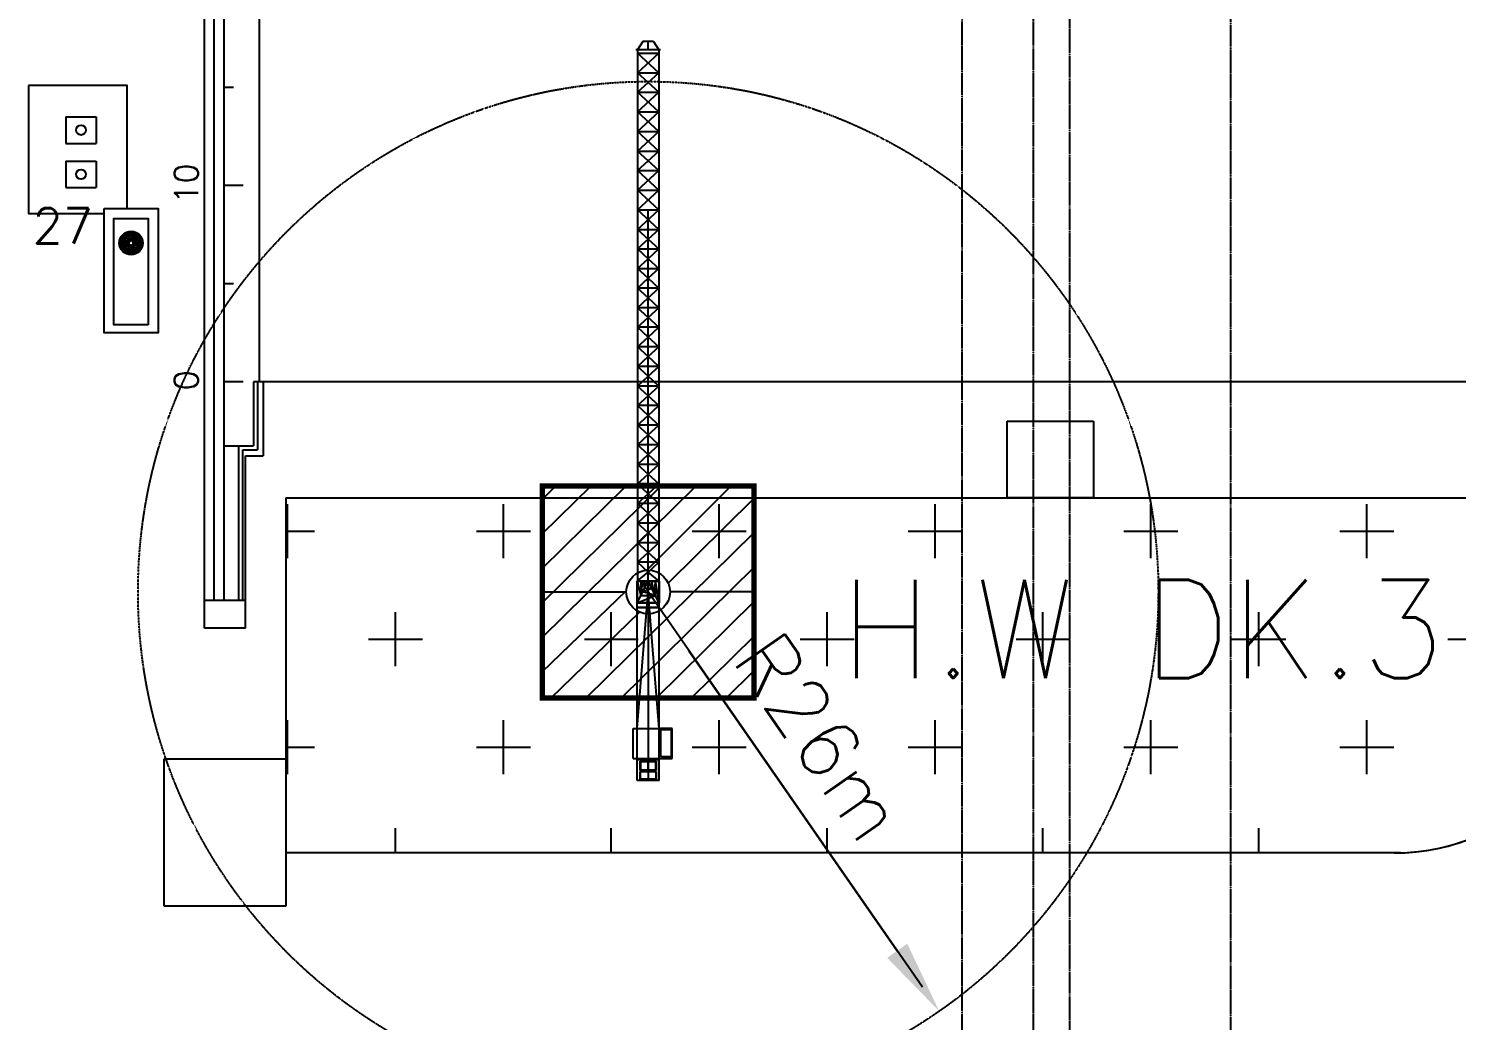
# Model space of a CAD drawing. Header units: inches. Extents: x 2621776591 to 2623670951, y 363331607 to 364354604.
# Drawn here: x 2622553179 to 2622625952, y 363679087 to 363729607 of the extents above; entities that cross this region are included whole.
import ezdxf
from ezdxf.enums import TextEntityAlignment as Align

# ---------------------------------------------------------------- set-up
doc = ezdxf.new("R2010")
doc.units = ezdxf.units.IN
doc.header["$MEASUREMENT"] = 0
for name, pattern in [('BORDERX2', [3.5, 1, -0.5, 1, -0.5, 0, -0.5]), ('CENTER', [2, 1.25, -0.25, 0.25, -0.25]), ('HIDDEN', [0.375, 0.25, -0.125])]:
    doc.linetypes.add(name, pattern=pattern)
for name, color, linetype in [('BLDG', 3, 'Continuous'), ('BOLLARD', 1, 'Continuous'), ('Bollard Nos.', 7, 'Continuous'), ('CAPSTAN', 1, 'Continuous'), ('DIM', 8, 'Continuous'), ('Dock CH Text', 8, 'Continuous'), ('Dock Chainage', 8, 'Continuous'), ('PIER', 7, 'Continuous'), ('ROAD', 2, 'Continuous'), ('TEXT3', 6, 'Continuous'), ('TOWER CRANE FOUNDATION ON HEADWALL DOCK-3', 2, 'Continuous'), ('TOWER CRANE POSITION', 90, 'Continuous'), ('TOWER FOUNDATION ON HEADWALL DOCK-3', 2, 'Continuous')]:
    doc.layers.add(name, color=color, linetype=linetype)
doc.layers.add('CRANE', color=7, linetype='Continuous', true_color=0x7f3f7f)
doc.styles.add('ROMANS', font='romans')
doc.dimstyles.new('D1500', dxfattribs={"dimtxt": 3000, "dimasz": 3750, "dimexe": 3000, "dimexo": 3000, "dimgap": 1500, "dimtad": 1, "dimdec": 0, "dimzin": 0, "dimdsep": 46, "dimtxsty": 'ROMANS', "dimcen": 0, "dimclrd": 8, "dimclre": 8, "dimclrt": 1, "dimadec": 0, "dimazin": 0, "dimtfac": 1, "dimtdec": 0, "dimtofl": 0, "dimtmove": 0, "dimatfit": 3, "dimfxl": 2, "dimtolj": 1, "dimtzin": 0, "dimarcsym": 0})

# ---------------------------------------------------------------- blocks, each defined once
blk = doc.blocks.new('A$C48C768FC')
at = {"layer": 'Dock Chainage'}
for p, q in [((-500.0000009536743, 14999.9999999404), (-974.8697991371155, 14999.9999999404)), ((0, 10000), (-974.8697986602783, 9999.999999940395)), ((-500.0000009536743, 4999.999999940395), (-974.8697991371155, 4999.999999940395)), ((0, 0), (-974.8697981834412, -5.960464477539062e-08))]:
    blk.add_line(p, q, dxfattribs=at)
at = {"layer": 'Dock CH Text', "style": 'ROMANS', "width": 0.9999999988079072}
for s, p in [('10', (-2301.199326038361, 10100.94834780693)), ('0', (-2301.199326038361, 80.6467854976654))]:
    blk.add_text(s, height=1200.000001430511, rotation=90, dxfattribs=at).set_placement(p, align=Align.CENTER)
blk = doc.blocks.new('BOLLARD1')
at = {"layer": 'BOLLARD'}
for p, q in [((-3325, -1200), (-1775, -1200)), ((-3325, -1200), (-3325, -2550)), ((-1775, -1200), (-1775, -2550)), ((-3325, -2550), (-1775, -2550)), ((-3325, -3450), (-3325, -4800)), ((-3325, -3450), (-1775, -3450)), ((-1775, -3450), (-1775, -4800)), ((-3325, -4800), (-1775, -4800))]:
    blk.add_line(p, q, dxfattribs=at)
for centre in [(-2550, -1875), (-2550, -4125)]:
    blk.add_circle(centre, 250, dxfattribs=at)
blk = doc.blocks.new('A$C6b66f7a2')
at = {"layer": 'BOLLARD'}
for points in [[(2622558204.134686, 363720434.7740358), (2622558204.134686, 363726709.7628004), (2622553179.134686, 363726709.7628004)], [(2622553179.134686, 363726709.7628004), (2622553179.134686, 363720184.7740358), (2622557029.288784, 363720184.7740358)]]:
    blk.add_lwpolyline(points, dxfattribs=at)
at = {"layer": 'CAPSTAN', "ltscale": 100}
for p, q in [((2622558286.519206, 363719009.7471331), (2622558338.095927, 363718859.324926)), ((2622558298.176432, 363719012.7469495), (2622558349.447199, 363718863.2170466)), ((2622558420.337264, 363719037.9481891), (2622558409.932292, 363718871.3689397)), ((2622558432.313923, 363719037.200096), (2622558421.908951, 363718870.6208468)), ((2622558051.11463, 363718700.8225163), (2622558217.693879, 363718690.4175444)), ((2622558051.862724, 363718712.7991753), (2622558218.441973, 363718702.3942035)), ((2622558067.964804, 363718575.7982743), (2622558225.845772, 363718629.9324523)), ((2622558071.856924, 363718564.4470015), (2622558229.737894, 363718618.5811794)), ((2622558084.1399, 363718834.7547958), (2622558234.057248, 363718761.3947363)), ((2622558089.414317, 363718845.5335026), (2622558239.331665, 363718772.1734436)), ((2622558135.26916, 363718455.3879452), (2622558260.415903, 363718565.8198355)), ((2622558143.208955, 363718446.3901866), (2622558268.355698, 363718556.8220771)), ((2622558165.904934, 363718945.8538638), (2622558276.336824, 363718820.707121)), ((2622558174.902693, 363718953.793659), (2622558285.334583, 363718828.6469162)), ((2622558194.256068, 363718767.8576248), (2622558209.805815, 363718799.634815)), ((2622558243.529316, 363718369.8995686), (2622558316.889376, 363718519.8169172)), ((2622558254.308023, 363718364.6251517), (2622558327.668083, 363718514.5424998)), ((2622558376.263644, 363718332.347976), (2622558386.668616, 363718498.9272249)), ((2622558388.240303, 363718331.5998827), (2622558398.645275, 363718498.1791318)), ((2622558400.671971, 363718910.613664), (2622558435.980894, 363718908.4081746)), ((2622558513.264545, 363718348.4500557), (2622558459.130367, 363718506.3310247)), ((2622558524.615819, 363718352.3421765), (2622558470.48164, 363718510.2231455)), ((2622558554.269545, 363719004.9229186), (2622558480.909484, 363718855.0055712)), ((2622558565.048252, 363718999.6485024), (2622558491.688192, 363718849.7311545)), ((2622558633.674874, 363718415.7544127), (2622558523.242984, 363718540.9011558)), ((2622558642.672633, 363718423.6942075), (2622558532.240742, 363718548.8409508)), ((2622558665.368612, 363718923.1578854), (2622558540.221869, 363718812.7259949)), ((2622558673.308406, 363718914.160127), (2622558548.161663, 363718803.7282365)), ((2622558719.163152, 363718524.0143762), (2622558569.245849, 363718597.3745273)), ((2622558724.437576, 363718534.7930799), (2622558574.520273, 363718608.153231)), ((2622558736.720643, 363718805.10107), (2622558578.839674, 363718750.9668921)), ((2622558740.612764, 363718793.7497972), (2622558582.731795, 363718739.615619)), ((2622558756.714844, 363718656.7488964), (2622558590.135595, 363718667.1538683)), ((2622558757.462937, 363718668.7255555), (2622558590.883688, 363718679.1305271))]:
    blk.add_line(p, q, dxfattribs=at)
at = {"layer": 'CAPSTAN', "linetype": 'HIDDEN', "ltscale": 100}
for p, q in [((2622558243.330977, 363718662.992205), (2622558117.557101, 363718646.2184055)), ((2622558125.62643, 363718758.5257323), (2622558248.290496, 363718726.0610564)), ((2622558155.094419, 363718539.8803201), (2622558264.787004, 363718603.6609212)), ((2622558175.06189, 363718859.5511842), (2622558275.965017, 363718782.6162291)), ((2622558229.511635, 363718455.5471426), (2622558306.44659, 363718556.4502695)), ((2622558259.395068, 363718933.9684003), (2622558323.175668, 363718824.2758155)), ((2622558330.537087, 363718406.1116822), (2622558363.001763, 363718528.7757486)), ((2622558478.04048, 363718963.4363897), (2622558445.575804, 363718840.7723234)), ((2622558549.182499, 363718435.5796717), (2622558485.401898, 363718545.2722562)), ((2622558579.065932, 363718914.0009287), (2622558502.130978, 363718813.097802)), ((2622558633.515676, 363718509.9968873), (2622558532.61255, 363718586.9318426)), ((2622558653.483149, 363718829.6677511), (2622558543.790563, 363718765.8871511)), ((2622558682.951137, 363718611.0223394), (2622558560.287071, 363718643.4870158)), ((2622558689.974268, 363718723.1901398), (2622558564.200391, 363718706.4163406))]:
    blk.add_line(p, q, dxfattribs=at)
at = {"layer": 'CAPSTAN', "linetype": 'HIDDEN', "ltscale": 5}
for p, q in [((2622558217.693962, 363718690.4175392), (2622558296.463225, 363718685.4974065)), ((2622558218.441973, 363718702.3942035), (2622558297.206553, 363718697.4743631)), ((2622558225.84583, 363718629.9324721), (2622558300.497497, 363718655.529013)), ((2622558229.737894, 363718618.5811794), (2622558304.389618, 363718644.1777399)), ((2622558234.057248, 363718761.3947363), (2622558304.943491, 363718726.7074969)), ((2622558239.331665, 363718772.1734436), (2622558310.217908, 363718737.4862035)), ((2622558260.415903, 363718565.8198355), (2622558319.589725, 363718618.0359519)), ((2622558268.355698, 363718556.8220771), (2622558327.52952, 363718609.0381938)), ((2622558276.336824, 363718820.707121), (2622558328.552941, 363718761.5332997)), ((2622558285.334617, 363718828.6468776), (2622558337.550699, 363718769.4730945)), ((2622558316.889376, 363718519.8169172), (2622558351.576616, 363718590.7031592)), ((2622558327.668083, 363718514.5424998), (2622558362.355322, 363718585.4287427)), ((2622558338.095943, 363718859.324878), (2622558363.692488, 363718784.6732011)), ((2622558349.447199, 363718863.2170466), (2622558375.04376, 363718788.5653217)), ((2622558386.668616, 363718498.9272249), (2622558391.588457, 363718577.6918052)), ((2622558398.645275, 363718498.1791318), (2622558403.565115, 363718576.9437121)), ((2622558409.932288, 363718871.3688641), (2622558405.012452, 363718792.6043599)), ((2622558421.908951, 363718870.6208468), (2622558416.98911, 363718791.8562666)), ((2622558459.130367, 363718506.3310247), (2622558433.533807, 363718580.9827498)), ((2622558470.48164, 363718510.2231455), (2622558444.885079, 363718584.8748706)), ((2622558480.909484, 363718855.0055712), (2622558446.222245, 363718784.1193288)), ((2622558491.688192, 363718849.7311545), (2622558457.000952, 363718778.8449119)), ((2622558523.242984, 363718540.9011558), (2622558471.026867, 363718600.074977)), ((2622558532.240742, 363718548.8409508), (2622558480.024626, 363718608.014772)), ((2622558540.221869, 363718812.7259949), (2622558481.048048, 363718760.5098782)), ((2622558548.161663, 363718803.7282365), (2622558488.987842, 363718751.5121201)), ((2622558569.245849, 363718597.3745273), (2622558498.359628, 363718632.0618098)), ((2622558574.520273, 363718608.153231), (2622558503.634051, 363718642.8405138)), ((2622558578.839674, 363718750.9668921), (2622558504.187949, 363718725.3703316)), ((2622558582.731795, 363718739.615619), (2622558508.08007, 363718714.019059)), ((2622558590.135595, 363718667.1538683), (2622558511.371014, 363718672.0737084)), ((2622558590.883688, 363718679.1305271), (2622558512.119107, 363718684.0503674))]:
    blk.add_line(p, q, dxfattribs=at)
at = {"layer": 'CAPSTAN'}
for points in [[(2622557029.288784, 363720434.7740358), (2622559779.288784, 363720434.7740358), (2622559779.288784, 363714109.7740358), (2622557029.288784, 363714109.7740358)], [(2622559279.288784, 363714509.7740358), (2622557529.288784, 363714509.7740358), (2622557529.288784, 363719934.7740358), (2622559279.288784, 363719934.7740358)]]:
    blk.add_lwpolyline(points, close=True, dxfattribs=at)
at = {"layer": 'CAPSTAN', "ltscale": 100}
for centre, radius in [((2622558403.795144, 363718684.7075055), 600.0093629341574), ((2622558404.288784, 363718684.7740358), 540.0000000004658), ((2622558404.288784, 363718684.7740358), 530.0000000004657), ((2622558404.288784, 363718684.7740358), 447.8174057775178), ((2622558404.288784, 363718684.7740358), 437.8174057775178), ((2622558180.444039, 363718654.605305), 26.6267518401146), ((2622558185.938132, 363718742.563438), 26.6267518401146), ((2622558180.444039, 363718654.605305), 14.6267518401146), ((2622558185.938132, 363718742.563438), 14.6267518401146), ((2622558209.028279, 363718571.2400883), 26.6267518401146), ((2622558209.028279, 363718571.2400883), 14.6267518401146), ((2622558224.674133, 363718821.7236584), 26.6267518401146), ((2622558224.674133, 363718821.7236584), 14.6267518401146), ((2622558267.339161, 363718505.159385), 26.6267518401146), ((2622558267.339161, 363718505.159385), 14.6267518401146), ((2622558290.754836, 363718880.03454), 26.6267518401146), ((2622558290.754836, 363718880.03454), 14.6267518401146), ((2622558346.499381, 363718466.423385), 26.6267518401146), ((2622558346.499381, 363718466.423385), 14.6267518401146), ((2622558374.120053, 363718908.61878), 26.6267518401146), ((2622558374.120053, 363718908.61878), 14.6267518401146), ((2622558434.457514, 363718460.9292915), 26.6267518401146), ((2622558434.457514, 363718460.9292915), 14.6267518401146), ((2622558462.078186, 363718903.1246865), 26.6267518401146), ((2622558462.078186, 363718903.1246865), 14.6267518401146), ((2622558517.822731, 363718489.513532), 26.6267518401146), ((2622558517.822731, 363718489.513532), 14.6267518401146), ((2622558541.238406, 363718864.3886865), 26.6267518401146), ((2622558541.238406, 363718864.3886865), 14.6267518401146), ((2622558583.903434, 363718547.8244134), 26.6267518401146), ((2622558583.903434, 363718547.8244134), 14.6267518401146), ((2622558599.549288, 363718798.3079835), 26.6267518401146), ((2622558599.549288, 363718798.3079835), 14.6267518401146), ((2622558622.639435, 363718626.9846333), 26.6267518401146), ((2622558628.133528, 363718714.9427665), 26.6267518401146), ((2622558622.639435, 363718626.9846333), 14.6267518401146), ((2622558628.133528, 363718714.9427665), 14.6267518401146)]:
    blk.add_circle(centre, radius, dxfattribs=at)
at = {"layer": 'CAPSTAN'}
blk.add_circle((2622558404.288784, 363718684.7740358), 600, dxfattribs=at)
at = {"layer": 'CAPSTAN', "linetype": 'CENTER', "ltscale": 0.1}
blk.add_circle((2622558404.288784, 363718684.7740358), 225.8685941878707, dxfattribs=at)
at = {"layer": 'CAPSTAN', "ltscale": 100}
for centre, radius, start, end in [((2622558404.288784, 363718684.7740358), 365.9456681706012, 113.2281097278731, 128.5107547113632), ((2622558267.600418, 363719003.2602649), 20, 18.92580023366827, 113.2281101162925), ((2622558317.095221, 363719019.2338179), 20, 103.5729384648973, 198.9258007409506), ((2622558412.435199, 363718624.3295878), 426.3840725396379, 90.52898617959846, 103.572938849129), ((2622558408.360605, 363719038.6962822), 12, 356.4258029284502, 89.3408461584425), ((2622558444.290582, 363719036.4520026), 12, 83.51075223493578, 176.4258029284502), ((2622558404.288784, 363718684.7740358), 365.9456681706012, 66.84085379528072, 83.51075223493578), ((2622558543.490838, 363719010.1973358), 12, 333.9257987538147, 66.84085379528072), ((2622558404.288784, 363718684.7740358), 365.9456681706012, 179.3408478294146, 196.0107569532908), ((2622558050.366537, 363718688.8458579), 12, 86.42580239380213, 179.3408478294146), ((2622558052.610816, 363718724.7758339), 12, 173.5107532886314, 266.4258023938021), ((2622558404.288784, 363718684.7740358), 365.9456681706012, 156.8408500554981, 173.5107532886314), ((2622558064.072682, 363718587.1495472), 12, 196.0107569532908, 288.9257975537389), ((2622558075.749045, 363718553.0957287), 12, 108.9257975537389, 201.8408523937771), ((2622558404.288784, 363718684.7740358), 365.9456681706012, 201.8408523937771, 218.5107457636963), ((2622558078.865482, 363718823.9760888), 12, 63.9257987568093, 156.8408500554981), ((2622558094.688734, 363718856.3122099), 12, 151.0107512411782, 243.9257987568093), ((2622558404.288784, 363718684.7740358), 365.9456681706012, 134.3408460376327, 151.0107512411782), ((2622558127.329365, 363718464.3857034), 12, 218.5107457636963, 311.4258038392753), ((2622558151.14875, 363718437.392428), 12, 131.4258038392753, 224.3408507661961), ((2622558404.288784, 363718684.7740358), 365.9456681706012, 224.3408507661961, 241.0107381745263), ((2622558156.907176, 363718937.9140692), 12, 41.4257967695262, 134.3408460376327), ((2622558183.900451, 363718961.7334536), 12, 128.5107547113632, 221.4257967695262), ((2622558217.319833, 363718684.4292148), 6.000000000000001, 0.1056704434928179, 86.42580239380213), ((2622558218.816019, 363718708.3825327), 6.000000000000001, 266.4258023938021, 352.7459340438186), ((2622558404.288784, 363718684.7740358), 180.9692691262811, 180.1056704434928, 195.2459256120774), ((2622558404.288784, 363718684.7740358), 180.9692691262811, 157.6056688273506, 172.7459340438186), ((2622558223.899713, 363718635.6080883), 6.000000000000001, 288.9257975537389, 15.2459256120774), ((2622558232.750609, 363718375.173986), 12, 241.0107381745263, 333.9258020873974), ((2622558231.683954, 363718612.9055429), 6.000000000000001, 22.60566813289501, 108.9257975537389), ((2622558231.420039, 363718756.0053826), 6.000000000000001, 337.6056688273506, 63.9257987568093), ((2622558404.288784, 363718684.7740358), 180.9692691262811, 202.605668132895, 217.7459346572483), ((2622558241.968874, 363718777.5627964), 6.000000000000001, 243.9257987568093, 330.2459325232998), ((2622558404.288784, 363718684.7740358), 180.9692691262811, 135.1056663429854, 150.2459325232998), ((2622558265.086731, 363718359.3507352), 12, 153.9258020873974, 246.8408537952808), ((2622558404.288784, 363718684.7740358), 365.9456681706012, 246.8408537952808, 263.5107522349358), ((2622558256.446005, 363718570.3187147), 6.000000000000001, 311.4258038392753, 37.74593465724831), ((2622558272.325595, 363718552.3231972), 6.000000000000001, 45.10566662833272, 131.4258038392753), ((2622558271.837945, 363718816.7372239), 6.000000000000001, 315.1056663429854, 41.4257967695262), ((2622558404.288784, 363718684.7740358), 180.9692691262811, 225.1056666283327, 240.2459383265639), ((2622558289.833462, 363718832.6168135), 6.000000000000001, 221.4257967695262, 307.7459378259401), ((2622558404.288784, 363718684.7740358), 180.9692691262811, 112.6056726388228, 127.7459378259402), ((2622558311.500022, 363718522.4541255), 6.000000000000001, 333.9258020873974, 60.24593832656391), ((2622558333.057436, 363718511.9052919), 6.000000000000001, 67.60567548956394, 153.9258020873974), ((2622558332.42029, 363718857.3788651), 6.000000000000001, 292.6056726388227, 18.92580458104758), ((2622558404.288784, 363718684.7740358), 180.9692691262811, 247.6056754895639, 262.7459393891816), ((2622558355.122836, 363718865.163107), 6.000000000000001, 198.9258045810476, 285.2459371604069), ((2622558404.288784, 363718684.7740358), 180.9692691262811, 90.10567507588974, 105.2459371604069), ((2622558364.286985, 363718333.0960692), 12, 263.5107522349358, 356.4258029284502), ((2622558380.680286, 363718499.3012717), 6.000000000000001, 356.4258029284502, 82.74593938918159), ((2622558400.216961, 363718330.8517898), 12, 176.4258029284502, 269.3408461584425), ((2622558404.633604, 363718497.805085), 6.000000000000001, 90.10567507588974, 176.4258029284502), ((2622558404.288784, 363718684.7740358), 365.9456681706012, 269.3408461584425, 286.0107551071451), ((2622558403.943963, 363718871.7429867), 6.000000000000001, 270.1056750758897, 356.4258029284502), ((2622558404.288784, 363718684.7740358), 180.9692691262811, 270.1056750758897, 285.2459371604069), ((2622558427.89728, 363718870.2468), 6.000000000000001, 176.4258029284502, 262.7459393891816), ((2622558404.288784, 363718684.7740358), 180.9692691262811, 67.60567548956394, 82.74593938918159), ((2622558453.454731, 363718504.3849638), 6.000000000000001, 18.92580458104758, 105.2459371604069), ((2622558476.157277, 363718512.1692062), 6.000000000000001, 112.6056726388228, 198.9258045810476), ((2622558475.520131, 363718857.6427794), 6.000000000000001, 247.6056754895639, 333.9257987538147), ((2622558404.288784, 363718684.7740358), 180.9692691262811, 292.6056726388227, 307.7459378259401), ((2622558497.077545, 363718847.0939463), 6.000000000000001, 153.9257987538147, 240.2459383265639), ((2622558404.288784, 363718684.7740358), 180.9692691262811, 45.10566662833272, 60.24593832656391), ((2622558501.913272, 363718344.5579348), 12, 286.0107551071451, 18.92580458104758), ((2622558518.744104, 363718536.931258), 6.000000000000001, 41.4257967695262, 127.7459378259402), ((2622558535.967091, 363718356.2342971), 12, 198.9258045810476, 291.8408408208336), ((2622558536.739622, 363718552.8108476), 6.000000000000001, 135.1056663429854, 221.4257967695262), ((2622558536.251971, 363718817.2248741), 6.000000000000001, 225.1056666283327, 311.4258038392753), ((2622558404.288784, 363718684.7740358), 180.9692691262811, 315.1056663429854, 330.2458992937849), ((2622558404.288784, 363718684.7740358), 365.9456681706012, 291.8408408208336, 308.5107547113632), ((2622558552.131561, 363718799.2293573), 6.000000000000001, 131.4258038392753, 217.7459346572483), ((2622558404.288784, 363718684.7740358), 180.9692691262811, 22.60566813289501, 37.74593465724831), ((2622558566.608637, 363718591.9851754), 6.000000000000001, 63.92577207919791, 150.2458992937849), ((2622558575.826959, 363718994.374085), 12, 61.01073817452627, 153.9257987538147), ((2622558577.157485, 363718613.5425833), 6.000000000000001, 157.605632178707, 243.9257720791979), ((2622558576.893613, 363718756.6425286), 6.000000000000001, 202.605668132895, 288.9257975537389), ((2622558404.288784, 363718684.7740358), 180.9692691262811, 337.605632178707, 352.7459340438186), ((2622558584.677855, 363718733.9399832), 6.000000000000001, 108.9257975537389, 195.2459256120774), ((2622558404.288784, 363718684.7740358), 180.9692691262811, 0.1056704434928179, 15.2459256120774), ((2622558404.288784, 363718684.7740358), 365.9456681706012, 44.34085076619611, 61.01073817452627), ((2622558589.761548, 363718661.1655391), 6.000000000000001, 86.42580239380213, 172.7459340438186), ((2622558591.257734, 363718685.118857), 6.000000000000001, 180.1056704434928, 266.4258023938021), ((2622558624.677115, 363718407.8146179), 12, 308.5107547113632, 41.4257967695262), ((2622558651.670391, 363718431.6340025), 12, 221.4257967695262, 314.3408460376327), ((2622558404.288784, 363718684.7740358), 365.9456681706012, 314.3408460376327, 331.0107146507835), ((2622558657.428817, 363718932.1556438), 12, 311.4258038392753, 44.34085076619611), ((2622558681.248201, 363718905.1623686), 12, 38.51074576369633, 131.4258038392753), ((2622558404.288784, 363718684.7740358), 365.9456681706012, 21.84085239377714, 38.51074576369633), ((2622558713.888729, 363718513.2356725), 12, 331.0107146507835, 63.92577207919791), ((2622558729.711999, 363718545.5717836), 12, 243.9257720791979, 336.8408133867646), ((2622558732.828522, 363718816.4523428), 12, 288.9257975537389, 21.84085239377714), ((2622558744.504885, 363718782.3985243), 12, 16.0107569532908, 108.9257975537389), ((2622558404.288784, 363718684.7740358), 365.9456681706012, 336.8408133867646, 353.5107532886314), ((2622558404.288784, 363718684.7740358), 365.9456681706012, 359.3408478294146, 16.0107569532908), ((2622558755.966751, 363718644.7722374), 12, 353.5107532886314, 86.42580239380213), ((2622558758.21103, 363718680.7022136), 12, 266.4258023938021, 359.3408478294146)]:
    blk.add_arc(centre, radius, start, end, dxfattribs=at)
at = {"layer": 'CAPSTAN', "linetype": 'HIDDEN', "ltscale": 5}
for start, end in [(179.6154821827739, 195.7361109618285), (157.1154841554103, 173.2361162812805), (202.1154837895216, 218.2361180618994), (134.6154854954927, 150.7361193950602), (224.6154757462956, 240.7361188829377), (112.115490609998, 128.2361240867027), (247.115490816623, 263.2361173191671), (89.61547610950512, 105.7361073551489), (269.6154761095051, 285.7361073551489), (67.11549081662301, 83.23611731916715), (292.1154906099981, 308.2361240867027), (44.61547574629556, 60.73611888293771), (314.6154854954927, 330.7360828102912), (22.11548378952164, 38.2361180618994), (337.1154474861141, 353.2361162812804), (359.615482182774, 15.73611096182848)]:
    blk.add_arc((2622558404.288784, 363718684.7740358), 107.8327521066491, start, end, dxfattribs=at)
at = {"layer": 'BOLLARD'}
blk.add_blockref('BOLLARD1', (2622558404.288784, 363726309.7740358), dxfattribs=at)
at = {"layer": 'Bollard Nos.', "style": 'ROMANS'}
blk.add_text('27', height=1800, dxfattribs=at).set_placement((2622553383.837517, 363718666.0634859))
blk = doc.blocks.new('*D167')
at = {"layer": 'Defpoints', "color": 0, "transparency": 16777216}
for p in [(2622584758.958891, 363700909.7736753), (2622599591.049956, 363679555.4046907)]:
    blk.add_point(p, dxfattribs=at)
at = {"layer": 'TOWER CRANE POSITION', "color": 8, "lineweight": -2, "transparency": 16777216}
blk.add_line((2622586837.081541, 363697917.8153828), (2622597451.806053, 363682635.3617556), dxfattribs=at)
at = {"layer": 'TOWER CRANE POSITION', "color": 8, "transparency": 16777216}
blk.add_solid([(2622597965.132231, 363682991.902406), (2622596938.479876, 363682278.821105), (2622599591.049956, 363679555.4046907)], dxfattribs=at)
at = {"layer": 'TOWER CRANE POSITION', "color": 10, "transparency": 16777216, "insert": (2622593538.787497, 363693527.9622247), "char_height": 3000, "attachment_point": 5, "rotation": 304.78266084005963, "style": 'ROMANS'}
blk.add_mtext('\\A1;R26m', dxfattribs=at)
blk = doc.blocks.new('A$C3782c938')
h = blk.add_hatch()
h.set_pattern_fill('CROSS', color=190, scale=22000)
h.set_pattern_definition([(0, (0, 0), (5500, 5500), [2750, -8250]), (90, (1375, -1375), (-5499.999999999999, 5500), [2750, -8250])])
edge = h.paths.add_edge_path()
edge.add_line((66930.0317106247, 9242.0875390172), (66930.0317106247, 18091.36927121878))
edge.add_line((66930.0317106247, 18091.36927121878), (0, 18091.36927121878))
edge.add_line((0, 18091.36927121878), (0, 0))
edge.add_line((0, 0), (56487.05444145203, 1.058372735977173))
edge.add_arc((56543.29109191895, 10458.65106582642), 10457.74390081387, 269.6918897330397, 353.319578433046)
at = {"color": 190}
for p, q in [((0, 18091.36927121878), (0, 0)), ((0, 18091.36927121878, -7.275957614183426e-09), (66930.0317106247, 18091.36927121878, -7.275957614183426e-09)), ((66930.0317106247, 11675.13917338848), (66930.0317106247, 18091.36927121878, -7.275957614183426e-09)), ((56488.7043504715, 1.058403670787811), (0, 0))]:
    blk.add_line(p, q, dxfattribs=at)
blk.add_arc((56543.29109191895, 10458.65106582642), 10457.74390081387, 269.7009183107691, 6.680011563946122, dxfattribs=at)

msp = doc.modelspace()

# ---------------------------------------------------------------- hatches: boundary and pattern name
at = {"layer": 'TOWER FOUNDATION ON HEADWALL DOCK-3'}
h = msp.add_hatch(dxfattribs=at)
h.set_pattern_fill('ANSI31', color=256, scale=10000, style=0)
h.set_pattern_definition([(45, (0, 0), (-883.8834764831844, 883.8834764831845), [])])
edge = h.paths.add_edge_path(flags=16)
edge.add_arc((2622584758.958894, 363700909.773675), 1115.000000132684, 0, 360)
h.paths.add_polyline_path([(2622579358.958894, 363706309.773675), (2622590158.958894, 363706309.773675), (2622590158.958894, 363695509.773675), (2622579358.958894, 363695509.773675)])

# ---------------------------------------------------------------- linework, layer by layer
at = {"layer": 'BLDG'}
for p, q in [((2622603047.52131, 363705709.6083317), (2622603047.52131, 363709609.608427)), ((2622603047.52131, 363709609.608427), (2622607447.521405, 363709609.608427)), ((2622607447.521405, 363709609.608427), (2622607447.521405, 363705709.6083317)), ((2622607447.521405, 363705709.6083317), (2622603047.52131, 363705709.6083317)), ((2622560088.457065, 363692409.6083794), (2622566288.457112, 363692409.6083794)), ((2622560088.457065, 363684909.6083794), (2622560088.457065, 363692409.6083794)), ((2622566288.457112, 363692409.6083794), (2622566288.457112, 363684909.6083794)), ((2622566288.457112, 363684909.6083794), (2622560088.457065, 363684909.6083794))]:
    msp.add_line(p, q, dxfattribs=at)
at = {"layer": 'CRANE', "linetype": 'BORDERX2'}
for p, q in [((2622606241.986216, 363477803.7054087, -2.182787284255018e-08), (2622606243.928183, 364108242.3029956, -2.182787284255018e-08)), ((2622614456.784474, 364088548.3811575, -7.275957614183386e-09), (2622614438.361426, 363567024.5941925, -7.275957614183386e-09)), ((2622600758.161489, 363506844.0513634, -2.182787284255018e-08), (2622600743.837281, 364077742.2979963, -2.182787284255018e-08)), ((2622604368.907201, 364066077.7248398, -7.275957614183386e-09), (2622604389.326523, 363543612.8769944, -7.275957614183386e-09))]:
    msp.add_line(p, q, dxfattribs=at)
at = {"layer": 'PIER'}
for p, q in [((2622564943.773451, 363711609.7350409), (2622564943.773451, 364138494.3232341)), ((2622563143.792207, 363700469.7350624), (2622563143.792207, 364128083.9384429)), ((2622562143.792207, 363699069.7350624), (2622562143.792207, 364127788.9384429)), ((2622562643.792207, 363700469.7350624), (2622562643.792207, 364127788.9384429)), ((2622564643.70149, 363711609.735041), (2622564643.70149, 363708349.7302355)), ((2622565143.70209, 363711609.735041), (2622564643.70149, 363711609.735041)), ((2622564843.70149, 363711609.735041), (2622564843.701491, 363708149.7302355)), ((2622644943.774754, 363711609.735041), (2622564943.774754, 363711609.7350409)), ((2622565143.70209, 363711609.735041), (2622565143.70152, 363707849.7302354)), ((2622563143.70149, 363708349.7302355), (2622564643.70149, 363708349.7302355)), ((2622563893.792207, 363700469.7350624), (2622563893.792207, 363708349.7302355)), ((2622564093.792207, 363700469.7350624), (2622564093.792207, 363708149.7302355)), ((2622564093.792207, 363708149.7302355), (2622564843.701491, 363708149.7302355)), ((2622564243.792207, 363699069.7350624), (2622564243.792207, 363707849.7302355)), ((2622564243.792207, 363707849.7302355), (2622565143.70152, 363707849.7302354)), ((2622564243.792207, 363700469.7350624), (2622562143.792207, 363700469.7350624)), ((2622564243.792207, 363699069.7350624), (2622562143.792207, 363699069.7350624))]:
    msp.add_line(p, q, dxfattribs=at)
at = {"layer": 'ROAD'}
msp.add_line((2622623104.611115, 363687619.3035994), (2622566288.457112, 363687618.2390605), dxfattribs=at)
msp.add_arc((2622622831.748204, 363698076.8901263), 10457.74390081387, 270.3103653110418, 6.680421557488049, dxfattribs=at)
at = {"layer": 'TOWER CRANE FOUNDATION ON HEADWALL DOCK-3'}
for p, q in [((2622579358.958894, 363695509.773675), (2622579358.958894, 363706309.773675)), ((2622579358.958894, 363706309.773675), (2622590158.958894, 363706309.773675)), ((2622590158.958894, 363706309.773675), (2622590158.958894, 363695509.773675)), ((2622590158.958894, 363695509.773675), (2622579358.958894, 363695509.773675))]:
    msp.add_line(p, q, dxfattribs=at)
msp.add_circle((2622584758.958894, 363700909.773675), 1115.000000132684, dxfattribs=at)
at = {"layer": 'TOWER CRANE POSITION', "color": 90}
for p, q in [((2622585389.343307, 363728516.3627033), (2622584128.574474, 363728516.3627033)), ((2622584483.664429, 363728950.7206979), (2622584208.369969, 363728516.3627033)), ((2622584208.369969, 363728516.3627033), (2622584208.369969, 363728356.6397181)), ((2622585034.253352, 363728950.7206979), (2622584483.664429, 363728950.7206979)), ((2622584758.958893, 363728516.3627033), (2622584758.958893, 363728950.7206979)), ((2622585034.253352, 363728950.7206979), (2622585309.547811, 363728516.3627033)), ((2622585309.547811, 363728516.3627033), (2622585309.547811, 363728356.6397181)), ((2622584208.369969, 363728356.6397214), (2622584208.369969, 363716387.3153639)), ((2622584208.369969, 363728356.6397214), (2622585309.547811, 363728356.6397214)), ((2622584208.369971, 363728356.6397214), (2622585309.547812, 363728356.6397214)), ((2622584208.369969, 363728356.6397214), (2622585309.547811, 363728356.6397214)), ((2622584208.369969, 363728356.6397214), (2622585309.547811, 363728356.6397214)), ((2622585309.547811, 363727359.1960249), (2622584208.369969, 363728356.6397181)), ((2622584208.369969, 363727359.1960297), (2622585309.547811, 363728356.6397214)), ((2622584208.369969, 363728356.6397214), (2622585309.547811, 363728356.6397214)), ((2622584208.369971, 363728356.6397214), (2622585309.547812, 363728356.6397214)), ((2622584208.369969, 363728356.6397214), (2622585309.547811, 363728356.6397214)), ((2622585309.547811, 363728356.6397214), (2622585309.547811, 363716387.3153639)), ((2622584208.369969, 363727359.1960249), (2622585309.547811, 363727359.1960249)), ((2622584208.369971, 363727359.1960249), (2622585309.547812, 363727359.1960249)), ((2622584208.369969, 363727359.1960249), (2622585309.547811, 363727359.1960249)), ((2622584208.369969, 363727359.1960249), (2622585309.547811, 363727359.1960249)), ((2622585309.547811, 363726361.7523284), (2622584208.369969, 363727359.1960216)), ((2622584208.369969, 363726361.7523332), (2622585309.547811, 363727359.1960249)), ((2622584208.369969, 363726361.7523284), (2622585309.547811, 363726361.7523284)), ((2622584208.369969, 363726361.7523284), (2622585309.547811, 363726361.7523284)), ((2622585309.547811, 363725364.3086319), (2622584208.369969, 363726361.7523251)), ((2622584208.369969, 363725364.3086367), (2622585309.547811, 363726361.7523284)), ((2622584208.369969, 363725364.3086319), (2622585309.547811, 363725364.3086319)), ((2622584208.369969, 363725364.3086319), (2622585309.547811, 363725364.3086319)), ((2622585309.547811, 363724366.8649354), (2622584208.369969, 363725364.3086286)), ((2622584208.369969, 363724366.8649402), (2622585309.547811, 363725364.3086319)), ((2622584208.369969, 363724366.8649354), (2622585309.547811, 363724366.8649354)), ((2622584208.369969, 363724366.8649354), (2622585309.547811, 363724366.8649354)), ((2622585309.547811, 363723369.4212389), (2622584208.369969, 363724366.8649321)), ((2622584208.369969, 363723369.4212437), (2622585309.547811, 363724366.8649354)), ((2622584208.369969, 363723369.4212389), (2622585309.547811, 363723369.4212389)), ((2622584208.369969, 363723369.4212389), (2622585309.547811, 363723369.4212389)), ((2622585309.547811, 363722371.9775424), (2622584208.369969, 363723369.4212356)), ((2622584208.369969, 363722371.9775472), (2622585309.547811, 363723369.4212389)), ((2622584208.369969, 363722371.9775424), (2622585309.547811, 363722371.9775424)), ((2622584208.369969, 363722371.9775424), (2622585309.547811, 363722371.9775424)), ((2622585309.547811, 363721374.5338459), (2622584208.369969, 363722371.9775391)), ((2622584208.369969, 363721374.5338507), (2622585309.547811, 363722371.9775424)), ((2622584208.369969, 363721374.5338459), (2622585309.547811, 363721374.5338459)), ((2622584208.369969, 363721374.5338459), (2622585309.547811, 363721374.5338459)), ((2622585309.547811, 363720377.0901494), (2622584208.369969, 363721374.5338426)), ((2622584208.369969, 363720377.0901542), (2622585309.547811, 363721374.5338459)), ((2622584208.369969, 363720377.0901494), (2622585309.547811, 363720377.0901494)), ((2622584208.369969, 363720377.0901494), (2622585309.547811, 363720377.0901494)), ((2622585309.547811, 363719379.6464529), (2622584208.369969, 363720377.0901461)), ((2622584208.369969, 363719379.6464577), (2622585309.547811, 363720377.0901494)), ((2622584758.958894, 363700909.773675), (2622584758.958891, 363720377.0901494)), ((2622584208.369969, 363719379.6464529), (2622585309.547811, 363719379.6464529)), ((2622585309.547811, 363719379.6464529), (2622584208.369969, 363718382.2027597)), ((2622584208.369969, 363719379.6464481), (2622585309.547811, 363718382.2027564)), ((2622584208.369969, 363718382.2027564), (2622585309.547811, 363718382.2027564)), ((2622584758.958888, 363717883.4809084), (2622584208.369969, 363718382.2027564)), ((2622585309.547811, 363718382.2027564), (2622584758.958888, 363717883.4809084)), ((2622584208.369969, 363717384.7590604), (2622584758.958888, 363717883.4809084)), ((2622584758.958888, 363717883.4809084), (2622585309.547811, 363717384.7590604)), ((2622584208.369969, 363717384.7590604), (2622585309.547811, 363717384.7590604)), ((2622584758.958888, 363716886.0372119), (2622584208.369969, 363717384.7590604)), ((2622584208.369969, 363716387.3153639), (2622584758.958888, 363716886.0372119)), ((2622585309.547811, 363717384.7590604), (2622584758.958888, 363716886.0372119)), ((2622584758.958888, 363716886.0372119), (2622585309.547811, 363716387.3153639)), ((2622585309.547811, 363716387.3153639), (2622584208.369969, 363716387.3153639)), ((2622584758.958893, 363715888.5935159), (2622584208.369969, 363716387.3153639)), ((2622584208.369969, 363716387.3153639), (2622584208.369969, 363708407.7657933)), ((2622584758.958893, 363715888.5935159), (2622585309.547811, 363716387.3153639)), ((2622585309.547811, 363716387.3153639), (2622585309.547811, 363708407.7657933)), ((2622584208.369969, 363715389.8716674), (2622584758.958893, 363715888.5935159)), ((2622585309.547811, 363715389.8716674), (2622584208.369969, 363715389.8716674)), ((2622584758.958893, 363714891.1498194), (2622584208.369969, 363715389.8716674)), ((2622585309.547811, 363715389.8716674), (2622584758.958893, 363715888.5935159)), ((2622584758.958893, 363714891.1498194), (2622585309.547811, 363715389.8716674)), ((2622584208.369969, 363714392.4279714), (2622584758.958893, 363714891.1498194)), ((2622585309.547811, 363714392.4279714), (2622584758.958893, 363714891.1498194)), ((2622585309.547811, 363714392.4279714), (2622584208.369969, 363714392.4279714)), ((2622584758.958893, 363713893.7061234), (2622584208.369969, 363714392.4279714)), ((2622584758.958893, 363713893.7061234), (2622585309.547811, 363714392.4279714)), ((2622584208.369969, 363713394.9842749), (2622584758.958893, 363713893.7061234)), ((2622585309.547811, 363713394.9842749), (2622584208.369969, 363713394.9842749)), ((2622584758.958893, 363712896.2624269), (2622584208.369969, 363713394.9842749)), ((2622585309.547811, 363713394.9842749), (2622584758.958893, 363713893.7061234)), ((2622584758.958893, 363712896.2624269), (2622585309.547811, 363713394.9842749)), ((2622584208.369969, 363712397.5405788), (2622584758.958893, 363712896.2624269)), ((2622585309.547811, 363712397.5405788), (2622584758.958893, 363712896.2624269)), ((2622585309.547811, 363712397.5405788), (2622584208.369969, 363712397.5405788)), ((2622584758.958893, 363711898.8187304), (2622584208.369969, 363712397.5405788)), ((2622584208.369969, 363711400.0968823), (2622584758.958893, 363711898.8187304)), ((2622584758.958893, 363711898.8187304), (2622585309.547811, 363712397.5405788)), ((2622585309.547811, 363711400.0968823), (2622584758.958893, 363711898.8187304)), ((2622585309.547811, 363711400.0968823), (2622584208.369969, 363711400.0968823)), ((2622584758.958893, 363710901.3750343), (2622584208.369969, 363711400.0968823)), ((2622584758.958893, 363710901.3750343), (2622585309.547811, 363711400.0968823)), ((2622584208.369969, 363710402.6531863), (2622584758.958893, 363710901.3750343)), ((2622585309.547811, 363710402.6531863), (2622584208.369969, 363710402.6531863)), ((2622584758.958893, 363709903.9313378), (2622584208.369969, 363710402.6531863)), ((2622585309.547811, 363710402.6531863), (2622584758.958893, 363710901.3750343)), ((2622584758.958893, 363709903.9313378), (2622585309.547811, 363710402.6531863)), ((2622584208.369969, 363709405.2094898), (2622584758.958893, 363709903.9313378)), ((2622585309.547811, 363709405.2094898), (2622584758.958893, 363709903.9313378)), ((2622585309.547811, 363709405.2094898), (2622584208.369969, 363709405.2094898)), ((2622584758.958893, 363708906.4876418), (2622584208.369969, 363709405.2094898)), ((2622584208.369969, 363708407.7657933), (2622584758.958893, 363708906.4876418)), ((2622584758.958893, 363708906.4876418), (2622585309.547811, 363709405.2094898)), ((2622585309.547811, 363708407.7657933), (2622584758.958893, 363708906.4876418)), ((2622585309.547811, 363708407.7657933), (2622584208.369969, 363708407.7657933)), ((2622584758.958893, 363707909.0439453), (2622584208.369969, 363708407.7657933)), ((2622584208.369969, 363708407.7657933), (2622584208.36997, 363701468.3421445)), ((2622584758.958893, 363707909.0439453), (2622585309.547811, 363708407.7657933)), ((2622585309.547811, 363708407.7657933), (2622585309.547812, 363701468.342145)), ((2622584208.369969, 363707410.3220973), (2622584758.958893, 363707909.0439453)), ((2622584758.958893, 363706911.6002493), (2622584208.369969, 363707410.3220973)), ((2622585309.547811, 363707410.3220973), (2622584208.369969, 363707410.3220973)), ((2622585309.547811, 363707410.3220973), (2622584758.958893, 363707909.0439453)), ((2622584758.958893, 363706911.6002493), (2622585309.547811, 363707410.3220973)), ((2622584208.369969, 363706412.8784008), (2622584758.958893, 363706911.6002493)), ((2622585309.547811, 363706412.8784008), (2622584758.958893, 363706911.6002493)), ((2622585309.547811, 363706412.8784008), (2622584208.369969, 363706412.8784008)), ((2622584758.958893, 363705914.1565528), (2622584208.369969, 363706412.8784008)), ((2622584208.369969, 363705415.4347048), (2622584758.958893, 363705914.1565528)), ((2622584758.958893, 363705914.1565528), (2622585309.547811, 363706412.8784008)), ((2622585309.547811, 363705415.4347048), (2622584758.958893, 363705914.1565528)), ((2622585309.547811, 363705415.4347048), (2622584208.369969, 363705415.4347048)), ((2622584758.958893, 363704916.7128563), (2622584208.369969, 363705415.4347048)), ((2622584758.958893, 363704916.7128563), (2622585309.547811, 363705415.4347048)), ((2622584208.369969, 363704417.9910083), (2622584758.958893, 363704916.7128563)), ((2622585309.547811, 363704417.9910083), (2622584758.958893, 363704916.7128563)), ((2622585309.547811, 363704417.9910083), (2622584208.369969, 363704417.9910083)), ((2622584758.958893, 363703919.2691603), (2622584208.369969, 363704417.9910083)), ((2622584208.369969, 363703420.5473123), (2622584758.958893, 363703919.2691603)), ((2622584758.958893, 363703919.2691603), (2622585309.547811, 363704417.9910083)), ((2622585309.547811, 363703420.5473123), (2622584758.958893, 363703919.2691603)), ((2622585309.547811, 363703420.5473123), (2622584208.369969, 363703420.5473123)), ((2622584758.958893, 363702921.8254638), (2622584208.369969, 363703420.5473123)), ((2622584758.958893, 363702921.8254638), (2622585309.547811, 363703420.5473123)), ((2622584208.369969, 363702423.1036158), (2622584758.958893, 363702921.8254638)), ((2622585309.547811, 363702423.1036158), (2622584208.369969, 363702423.1036158)), ((2622584758.958893, 363701924.3817677), (2622584208.369969, 363702423.1036158)), ((2622585309.547811, 363702423.1036158), (2622584758.958893, 363702921.8254638)), ((2622584758.958893, 363701924.3817677), (2622585309.547811, 363702423.1036158)), ((2622584200.390423, 363701468.342145), (2622584758.958893, 363701924.3817677)), ((2622585317.527363, 363701468.342145), (2622584758.958893, 363701924.3817677)), ((2622579358.958894, 363700909.773675), (2622583643.958894, 363700909.773675)), ((2622584200.390423, 363701468.342145), (2622584386.579911, 363700723.5841727)), ((2622584200.390423, 363700111.818718), (2622584200.390423, 363701468.342145)), ((2622584200.390423, 363700351.2052054), (2622584200.390423, 363701468.342145)), ((2622584200.390423, 363701468.342145), (2622584200.390423, 363700351.2052054)), ((2622584200.390423, 363700351.2052054), (2622584200.390423, 363701468.342145)), ((2622584200.390423, 363700351.2052054), (2622584758.958893, 363701468.342145)), ((2622585317.527363, 363701468.342145), (2622584200.390423, 363701468.342145)), ((2622585317.527363, 363701468.342145), (2622584200.390423, 363701468.342145)), ((2622584200.390423, 363701468.342145), (2622585317.527363, 363701468.342145)), ((2622585317.527363, 363701468.342145), (2622584200.390423, 363701468.342145)), ((2622584200.390423, 363701468.342145), (2622584758.958893, 363701468.342145)), ((2622584200.390423, 363701468.342145), (2622584200.390423, 363701468.342145)), ((2622584200.390423, 363700111.818718), (2622584200.390423, 363701468.342145)), ((2622584200.390423, 363693972.5608326), (2622584758.958894, 363700909.773675)), ((2622584386.579911, 363701468.342145), (2622584386.579911, 363700723.5841727)), ((2622584386.579911, 363700723.5841727), (2622584479.674658, 363701468.342145)), ((2622585131.337874, 363701468.342145), (2622584386.579911, 363701468.342145)), ((2622585317.527363, 363701468.342145), (2622584386.579911, 363701468.342145)), ((2622584386.579911, 363701468.342145), (2622585038.243128, 363701468.342145)), ((2622584479.674658, 363701468.342145), (2622584572.769404, 363701095.96314)), ((2622584479.674658, 363700909.773675), (2622584945.148381, 363701095.96314)), ((2622585131.337874, 363700723.5841727), (2622584479.674658, 363700909.773675)), ((2622585038.243128, 363701468.342145), (2622584572.769404, 363701468.342145)), ((2622584945.148381, 363701468.342145), (2622584572.769404, 363701468.342145)), ((2622584572.769404, 363701468.342145), (2622584572.769404, 363701095.96314)), ((2622584572.769404, 363701095.96314), (2622584945.148381, 363701095.96314)), ((2622584758.958893, 363701201.027204), (2622584669.700169, 363701289.8246689)), ((2622585317.527363, 363700351.2052054), (2622584758.958893, 363701468.342145)), ((2622585317.527363, 363701468.342145), (2622584758.958893, 363701468.342145)), ((2622584758.958893, 363701201.027204), (2622584848.217612, 363701289.8246689)), ((2622584758.958893, 363701201.027204), (2622584758.958893, 363701201.027204)), ((2622585317.527362, 363693957.3260962), (2622584758.958894, 363700909.773675)), ((2622585038.243128, 363700909.773675), (2622584945.148381, 363701468.342145)), ((2622584945.148381, 363701095.96314), (2622584945.148381, 363701468.342145)), ((2622585131.337874, 363701468.342145), (2622585038.243128, 363700909.773675)), ((2622585131.337874, 363700723.5841727), (2622585131.337874, 363701468.342145)), ((2622585317.527363, 363700351.2052054), (2622585131.337874, 363701468.342145)), ((2622585317.527363, 363700111.818718), (2622585317.527363, 363701468.342145)), ((2622585317.527363, 363700351.2052054), (2622585317.527363, 363701468.342145)), ((2622585317.527363, 363701468.342145), (2622585317.527363, 363700351.2052054)), ((2622585317.527363, 363700351.2052054), (2622585317.527363, 363701468.342145)), ((2622585317.527363, 363701468.342145), (2622585317.527363, 363701468.342145)), ((2622585317.527363, 363700111.818718), (2622585317.527363, 363701468.342145)), ((2622590158.958894, 363700909.773675), (2622585873.958894, 363700909.773675)), ((2622584200.390423, 363700351.2052054), (2622585131.337874, 363700723.5841727)), ((2622584200.390423, 363700351.2052054), (2622585317.527363, 363700351.2052054)), ((2622584200.390423, 363700351.2052054), (2622585317.527363, 363700351.2052054)), ((2622585317.527363, 363700351.2052054), (2622584200.390423, 363700351.2052054)), ((2622584200.390423, 363700351.2052054), (2622585317.527363, 363700351.2052054)), ((2622584200.390423, 363700351.2052054), (2622584200.390423, 363700351.2052054)), ((2622585317.527363, 363700111.818718), (2622584200.390423, 363700111.818718)), ((2622584200.390423, 363700111.818718), (2622585317.527363, 363700111.818718)), ((2622584200.390423, 363693957.3260962), (2622584200.390423, 363700111.818718)), ((2622584386.579911, 363700723.5841727), (2622585131.337874, 363700723.5841727)), ((2622584758.958893, 363700111.818718), (2622584758.958893, 363691313.1774493)), ((2622585317.527363, 363700351.2052054), (2622585317.527363, 363700351.2052054)), ((2622585317.527362, 363693957.3260957), (2622585317.527363, 363700111.818718)), ((2622583992.060906, 363693957.3260962), (2622585986.948299, 363693957.3260962)), ((2622583992.060906, 363692425.2525936), (2622583992.060906, 363693957.3260962)), ((2622584200.390423, 363691313.1774493), (2622584200.390423, 363693957.3260962)), ((2622585317.527362, 363691313.1774493), (2622585317.527362, 363693957.3260962)), ((2622585986.948299, 363693957.3260962), (2622585385.882699, 363693957.3260962)), ((2622585399.102436, 363692507.590326), (2622585399.102436, 363693899.7053677)), ((2622585399.102436, 363693899.7053677), (2622585937.545644, 363693899.7053677)), ((2622585937.545644, 363693899.7053677), (2622585937.545644, 363692507.590326)), ((2622585986.948299, 363692425.2525936), (2622585986.948299, 363693957.3260962)), ((2622583992.060906, 363692425.2525936), (2622585986.948299, 363692425.2525936)), ((2622585317.527362, 363692367.1076533), (2622584200.390423, 363692367.1076533)), ((2622584344.022311, 363692295.2287704), (2622585173.895469, 363692295.2287704)), ((2622584344.022311, 363692295.2287704), (2622585173.895469, 363692295.2287704)), ((2622584344.022311, 363692295.2287704), (2622584344.022311, 363691816.4557964)), ((2622584344.022311, 363691816.4557964), (2622584344.022311, 363692295.2287704)), ((2622584344.022311, 363692295.2287704), (2622584344.022311, 363692295.2287704)), ((2622585153.946596, 363692271.2901064), (2622584363.971185, 363692271.2901064)), ((2622584363.971185, 363692271.2901064), (2622585153.946596, 363692271.2901064)), ((2622585153.946596, 363692271.2901064), (2622584363.971185, 363692271.2901064)), ((2622584363.971185, 363692271.2901064), (2622585153.946596, 363692271.2901064)), ((2622585153.946596, 363692271.2901064), (2622584363.971185, 363692271.2901064)), ((2622584363.971185, 363692271.2901064), (2622585153.946596, 363692271.2901064)), ((2622585153.946596, 363692271.2901064), (2622584363.971185, 363692271.2901064)), ((2622584363.971185, 363692271.2901064), (2622585153.946596, 363692271.2901064)), ((2622585153.946596, 363692271.2901064), (2622584363.971185, 363692271.2901064)), ((2622584363.971185, 363692271.2901064), (2622585153.946596, 363692271.2901064)), ((2622584363.971185, 363691840.3944603), (2622584363.971185, 363692271.2901064)), ((2622584363.971185, 363691840.3944603), (2622584363.971185, 363692271.2901064)), ((2622584363.971185, 363691840.3944603), (2622584363.971185, 363692271.2901064)), ((2622584363.971185, 363692271.2901064), (2622584363.971185, 363691840.3944603)), ((2622584363.971185, 363691840.3944603), (2622584363.971185, 363692271.2901064)), ((2622584363.971185, 363691840.3944603), (2622584363.971185, 363692271.2901064)), ((2622584363.971185, 363692271.2901064), (2622584363.971185, 363691840.3944603)), ((2622584363.971185, 363692271.2901064), (2622584363.971185, 363691840.3944603)), ((2622584363.971185, 363692271.2901064), (2622584363.971185, 363691840.3944603)), ((2622584363.971185, 363692271.2901064), (2622584363.971185, 363691840.3944603)), ((2622584363.971185, 363692271.2901064), (2622584363.971185, 363692271.2901064)), ((2622584363.971185, 363692271.2901064), (2622584363.971185, 363692271.2901064)), ((2622584363.971185, 363692271.2901064), (2622584363.971185, 363692271.2901064)), ((2622584363.971185, 363692271.2901064), (2622584363.971185, 363692271.2901064)), ((2622584363.971185, 363692271.2901064), (2622584363.971185, 363692271.2901064)), ((2622584363.971185, 363692271.2901064), (2622584363.971185, 363692271.2901064)), ((2622584363.971185, 363692271.2901064), (2622584363.971185, 363692271.2901064)), ((2622584363.971185, 363692271.2901064), (2622584363.971185, 363692271.2901064)), ((2622584363.971185, 363692271.2901064), (2622584363.971185, 363692271.2901064)), ((2622584363.971185, 363692271.2901064), (2622584363.971185, 363692271.2901064)), ((2622584758.958893, 363691816.4557964), (2622584758.958893, 363692295.2287704)), ((2622585153.946596, 363692271.2901064), (2622585153.946596, 363691840.3944603)), ((2622585153.946596, 363691840.3944603), (2622585153.946596, 363692271.2901064)), ((2622585153.946596, 363692271.2901064), (2622585153.946596, 363691840.3944603)), ((2622585153.946596, 363691840.3944603), (2622585153.946596, 363692271.2901064)), ((2622585153.946596, 363692271.2901064), (2622585153.946596, 363691840.3944603)), ((2622585153.946596, 363691840.3944603), (2622585153.946596, 363692271.2901064)), ((2622585153.946596, 363692271.2901064), (2622585153.946596, 363691840.3944603)), ((2622585153.946596, 363691840.3944603), (2622585153.946596, 363692271.2901064)), ((2622585153.946596, 363692271.2901064), (2622585153.946596, 363691840.3944603)), ((2622585153.946596, 363691840.3944603), (2622585153.946596, 363692271.2901064)), ((2622585153.946596, 363692271.2901064), (2622585153.946596, 363692271.2901064)), ((2622585153.946596, 363692271.2901064), (2622585153.946596, 363692271.2901064)), ((2622585153.946596, 363692271.2901064), (2622585153.946596, 363692271.2901064)), ((2622585153.946596, 363692271.2901064), (2622585153.946596, 363692271.2901064)), ((2622585153.946596, 363692271.2901064), (2622585153.946596, 363692271.2901064)), ((2622585153.946596, 363692271.2901064), (2622585153.946596, 363692271.2901064)), ((2622585153.946596, 363692271.2901064), (2622585153.946596, 363692271.2901064)), ((2622585153.946596, 363692271.2901064), (2622585153.946596, 363692271.2901064)), ((2622585153.946596, 363692271.2901064), (2622585153.946596, 363692271.2901064)), ((2622585153.946596, 363692271.2901064), (2622585153.946596, 363692271.2901064)), ((2622585173.895469, 363692295.2287704), (2622585173.895469, 363691816.4557964)), ((2622585173.895469, 363691816.4557964), (2622585173.895469, 363692295.2287704)), ((2622585173.895469, 363692295.2287704), (2622585173.895469, 363692295.2287704)), ((2622585986.948299, 363692425.2525936), (2622585385.882699, 363692425.2525936)), ((2622585937.545644, 363692507.590326), (2622585399.102436, 363692507.590326)), ((2622584344.022311, 363691816.4557964), (2622585173.895469, 363691816.4557964)), ((2622584344.022311, 363691816.4557964), (2622585173.895469, 363691816.4557964)), ((2622584344.022311, 363691816.4557964), (2622584344.022311, 363691816.4557964)), ((2622585169.905694, 363691769.4305478), (2622584348.012087, 363691769.4305478)), ((2622585169.905694, 363691769.4305478), (2622584348.012087, 363691769.4305478)), ((2622584348.012087, 363691769.4305478), (2622585169.905694, 363691769.4305478)), ((2622584348.012087, 363691769.4305478), (2622584348.012087, 363691769.4305478)), ((2622584348.012087, 363691769.4305478), (2622584348.012087, 363691370.4530693)), ((2622584348.012087, 363691370.4530693), (2622584348.012087, 363691769.4305478)), ((2622584348.012087, 363691769.4305478), (2622584348.012087, 363691370.4530693)), ((2622584348.012087, 363691370.4530693), (2622585169.905694, 363691370.4530693)), ((2622585169.905694, 363691370.4530693), (2622584348.012087, 363691370.4530693)), ((2622585169.905694, 363691370.4530693), (2622584348.012087, 363691370.4530693)), ((2622584348.012087, 363691370.4530693), (2622585169.905694, 363691370.4530693)), ((2622585169.905694, 363691370.4530693), (2622584348.012087, 363691370.4530693)), ((2622584348.012087, 363691370.4530693), (2622585169.905694, 363691370.4530693)), ((2622584348.012087, 363691370.4530693), (2622584348.012087, 363691370.4530693)), ((2622584348.012087, 363691370.4530693), (2622584348.012087, 363691370.4530693)), ((2622585153.946596, 363691840.3944603), (2622584363.971185, 363691840.3944603)), ((2622584363.971185, 363691840.3944603), (2622585153.946596, 363691840.3944603)), ((2622585153.946596, 363691840.3944603), (2622584363.971185, 363691840.3944603)), ((2622584363.971185, 363691840.3944603), (2622585153.946596, 363691840.3944603)), ((2622585153.946596, 363691840.3944603), (2622584363.971185, 363691840.3944603)), ((2622584363.971185, 363691840.3944603), (2622585153.946596, 363691840.3944603)), ((2622585153.946596, 363691840.3944603), (2622584363.971185, 363691840.3944603)), ((2622584363.971185, 363691840.3944603), (2622585153.946596, 363691840.3944603)), ((2622585153.946596, 363691840.3944603), (2622584363.971185, 363691840.3944603)), ((2622584363.971185, 363691840.3944603), (2622585153.946596, 363691840.3944603)), ((2622584363.971185, 363691840.3944603), (2622584363.971185, 363691840.3944603)), ((2622584363.971185, 363691840.3944603), (2622584363.971185, 363691840.3944603)), ((2622584363.971185, 363691840.3944603), (2622584363.971185, 363691840.3944603)), ((2622584363.971185, 363691840.3944603), (2622584363.971185, 363691840.3944603)), ((2622584363.971185, 363691840.3944603), (2622584363.971185, 363691840.3944603)), ((2622584363.971185, 363691840.3944603), (2622584363.971185, 363691840.3944603)), ((2622584363.971185, 363691840.3944603), (2622584363.971185, 363691840.3944603)), ((2622584363.971185, 363691840.3944603), (2622584363.971185, 363691840.3944603)), ((2622584363.971185, 363691840.3944603), (2622584363.971185, 363691840.3944603)), ((2622584363.971185, 363691840.3944603), (2622584363.971185, 363691840.3944603)), ((2622585153.946596, 363691840.3944603), (2622585153.946596, 363691840.3944603)), ((2622585153.946596, 363691840.3944603), (2622585153.946596, 363691840.3944603)), ((2622585153.946596, 363691840.3944603), (2622585153.946596, 363691840.3944603)), ((2622585153.946596, 363691840.3944603), (2622585153.946596, 363691840.3944603)), ((2622585153.946596, 363691840.3944603), (2622585153.946596, 363691840.3944603)), ((2622585153.946596, 363691840.3944603), (2622585153.946596, 363691840.3944603)), ((2622585153.946596, 363691840.3944603), (2622585153.946596, 363691840.3944603)), ((2622585153.946596, 363691840.3944603), (2622585153.946596, 363691840.3944603)), ((2622585153.946596, 363691840.3944603), (2622585153.946596, 363691840.3944603)), ((2622585153.946596, 363691840.3944603), (2622585153.946596, 363691840.3944603)), ((2622585169.905694, 363691769.4305478), (2622585169.905694, 363691769.4305478)), ((2622585169.905694, 363691370.4530693), (2622585169.905694, 363691769.4305478)), ((2622585169.905694, 363691769.4305478), (2622585169.905694, 363691370.4530693)), ((2622585169.905694, 363691769.4305478), (2622585169.905694, 363691370.4530693)), ((2622585169.905694, 363691370.4530693), (2622585169.905694, 363691769.4305478)), ((2622585169.905694, 363691769.4305478), (2622585169.905694, 363691370.4530693)), ((2622585169.905694, 363691370.4530693), (2622585169.905694, 363691370.4530693)), ((2622585169.905694, 363691370.4530693), (2622585169.905694, 363691370.4530693)), ((2622585169.905694, 363691370.4530693), (2622585169.905694, 363691370.4530693)), ((2622585173.895469, 363691816.4557964), (2622585173.895469, 363691816.4557964)), ((2622585317.527362, 363691313.1774493), (2622584200.390423, 363691313.1774493))]:
    msp.add_line(p, q, dxfattribs=at)
at = {"layer": 'TOWER CRANE POSITION', "color": 8}
msp.add_line((2622598734.228911, 363680789.005044), (2622584758.958894, 363700909.773675), dxfattribs=at)
at = {"layer": 'TOWER CRANE POSITION', "color": 90, "const_width": 270}
msp.add_lwpolyline([(2622590158.958894, 363695509.773675), (2622590158.958894, 363706309.773675), (2622579358.958894, 363706309.773675), (2622579358.958894, 363695509.773675)], close=True, dxfattribs=at)
at = {"layer": 'TOWER CRANE POSITION', "color": 90, "linetype": 'HIDDEN', "ltscale": 3}
msp.add_circle((2622584758.958894, 363700909.773675), 26000, dxfattribs=at)
at = {"layer": 'TOWER CRANE POSITION', "color": 90}
msp.add_circle((2622584758.958894, 363700909.773675), 1115, dxfattribs=at)

# ---------------------------------------------------------------- block references
at = {"color": 190}
msp.add_blockref('A$C3782c938', (2622566288.457112, 363687618.2390605), dxfattribs=at)
at = {"layer": 'DIM'}
msp.add_blockref('A$C6b66f7a2', (0, 0), dxfattribs=at)
at = {"layer": 'Dock Chainage'}
msp.add_blockref('A$C48C768FC', (2622564118.662025, 363711609.735041), dxfattribs=at)

# ---------------------------------------------------------------- texts
at = {"layer": 'TEXT3', "style": 'ROMANS'}
msp.add_text('H.W DK.3', height=5000.000819563859, dxfattribs=at).set_placement((2622594515.075003, 363696520.6151634, -2.182787284255018e-08))

# ---------------------------------------------------------------- dimensions: what is measured, and where the dimension line sits
at = {"layer": 'TOWER CRANE POSITION', "color": 8}
dim = msp.add_radius_dim(center=(2622584758.958891, 363700909.7736753), mpoint=(2622599591.049956, 363679555.4046907), text='R26m', dimstyle='D1500', override={"dimclrt": 10}, dxfattribs=at)
dim.commit()
dim.dimension.update_dxf_attribs({"geometry": '*D167', "text_midpoint": (2622591074.821845, 363691816.567102), "dimtype": 164})

doc.saveas('drawing.dxf')
